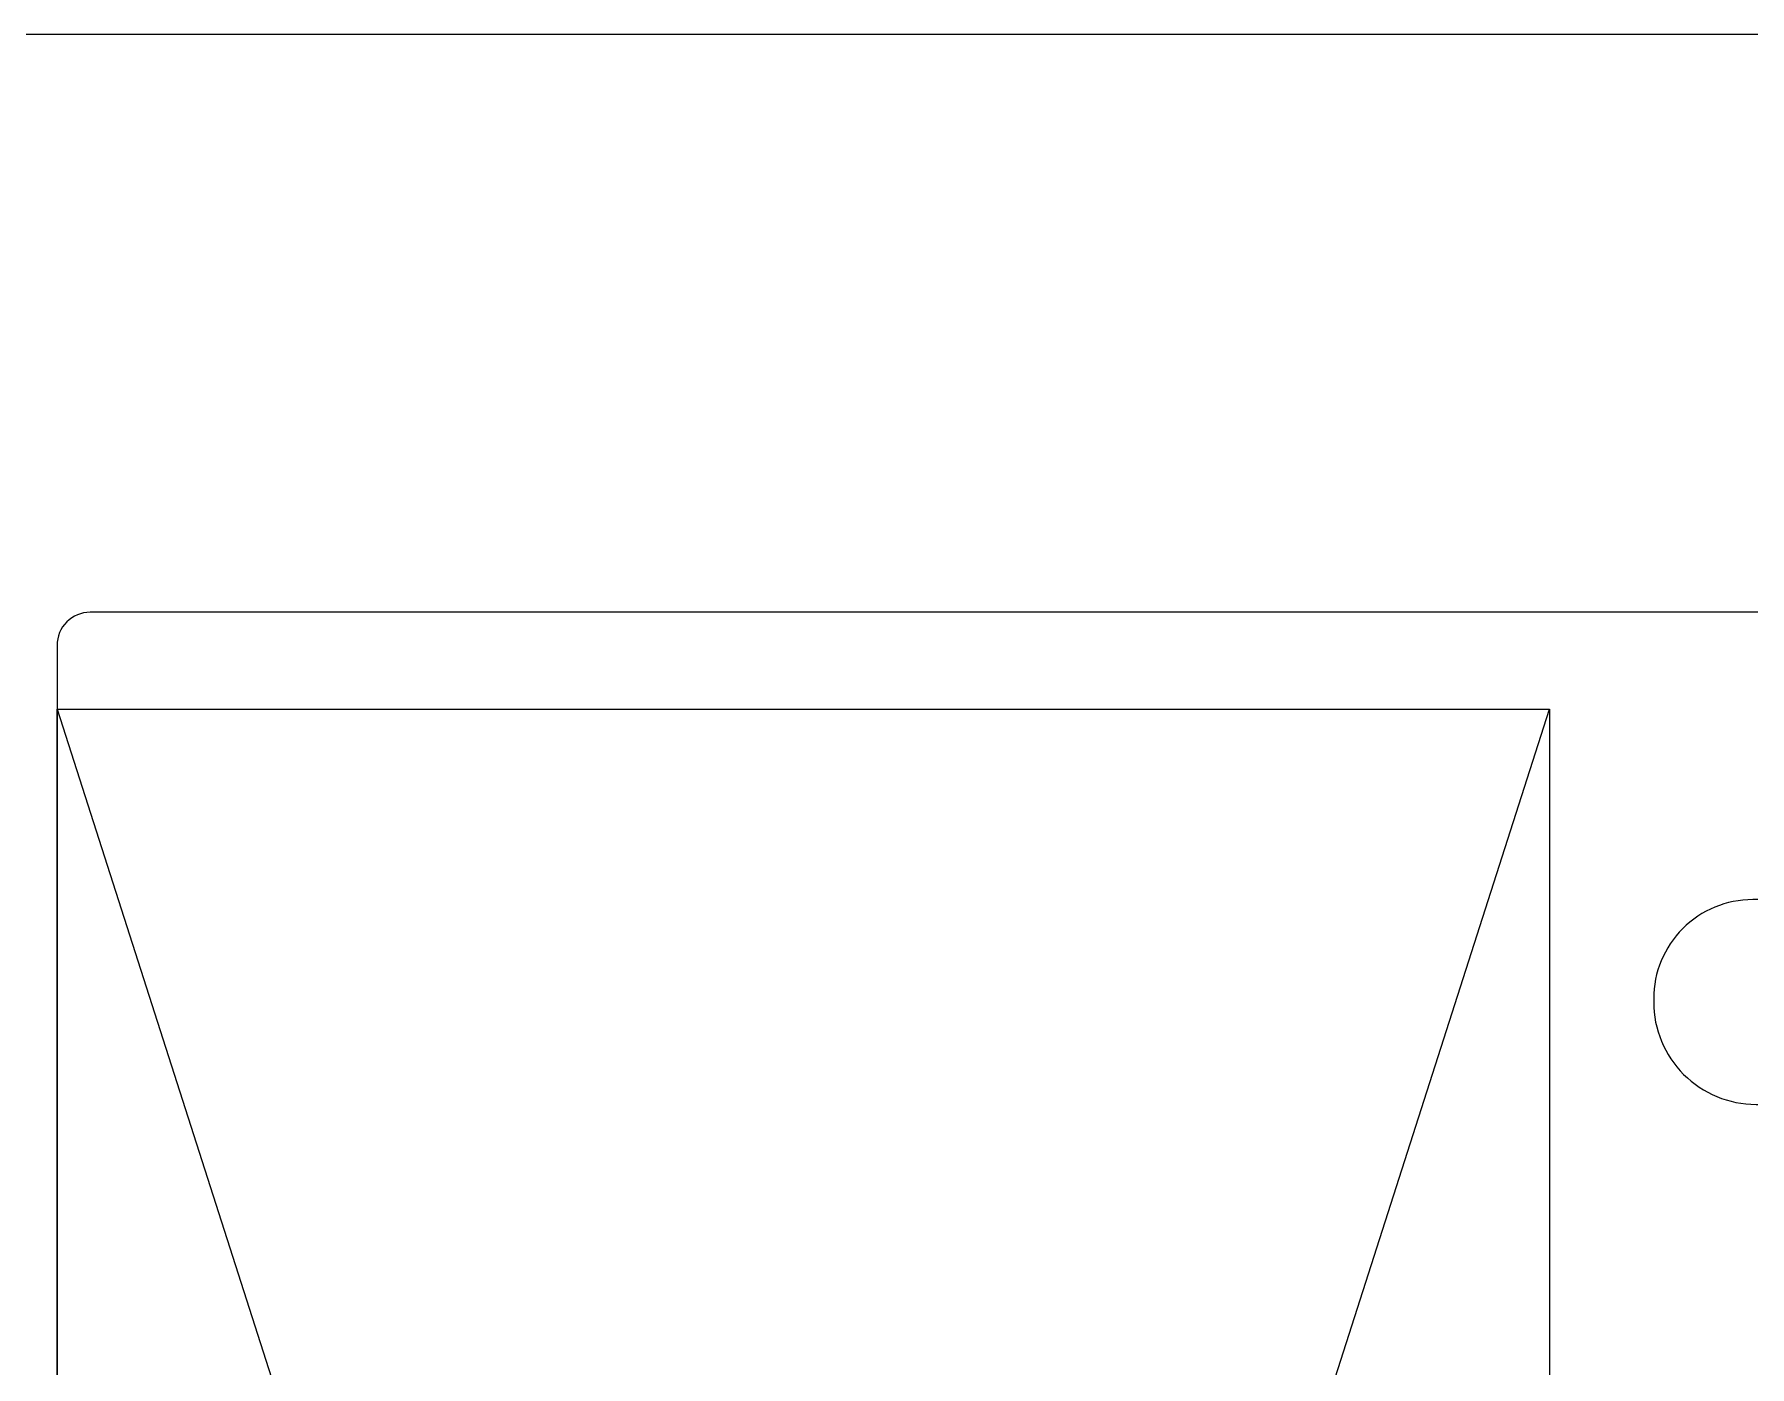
# Model space of a CAD drawing. Extents: x -7 to 79, y -106 to 76.
# Drawn here: x 7.016 to 7.535, y 57.378 to 57.782 of the extents above; entities that cross this region are included whole.
import ezdxf

# ---------------------------------------------------------------- set-up
doc = ezdxf.new("R2010")
doc.units = 0
doc.header["$MEASUREMENT"] = 0
doc.layers.get('0').update_dxf_attribs({"linetype": 'CONTINUOUS'})
for name, color, linetype in [('FRAME', 1, 'CONTINUOUS'), ('GLASS', 7, 'CONTINUOUS'), ('TEXT', 7, 'CONTINUOUS'), ('VENT', 5, 'CONTINUOUS')]:
    doc.layers.add(name, color=color, linetype=linetype)

# ---------------------------------------------------------------- blocks, each defined once
blk = doc.blocks.new('3073 FIXED STILE')
blk.add_lwpolyline([(-1.27, 0.713), (0.151, 0.713), (0.157, 0.713, -0.414214), (0.187, 0.683), (0.187, 0.682, -0.414214), (0.156, 0.651), (0.062, 0.651), (0.062, 0.544), (-0.25, 0.544), (-0.25, 0.594), (-0.312, 0.594), (-0.312, 0.375), (0.062, 0.375), (0.062, 0.156, -0.414214)], format="xyb")
blk = doc.blocks.new('3809 BLOCK FRAME')
for points in [[(-0.831, 0.343, -0.414214), (-0.8, 0.374), (-0.72866, 0.374, -0.5024), (-0.69897, 0.33409, 0.280293), (-0.66146, 0.19025, 0.498955), (-0.61253, 0.19797), (-0.61253, 0.19797, 0.334263), (-0.61834, 0.2348, -2.470836), (-0.50566, 0.2348, 0.334263), (-0.51147, 0.19797, 0.498955), (-0.46254, 0.19025, 0.280293), (-0.42503, 0.33409, -0.5024), (-0.39534, 0.374), (-0.106, 0.374, -0.414214), (-0.075, 0.343), (-0.075, 0.093, -0.414214), (-0.106, 0.062), (-0.219, 0.062, 0.414214), (-0.25, 0.031, 0.414214), (-0.219, 0), (0, 0), (0, 1.423, 0.414214)], [(-0.175, 1.1965), (-0.175, 0.464, -0.414214), (-0.185, 0.454), (-1.078, 0.454)]]:
    blk.add_lwpolyline(points, format="xyb")

msp = doc.modelspace()

# ---------------------------------------------------------------- linework, layer by layer
at = {"layer": 'GLASS'}
for p, q in [((7.02242, 56.16878), (7.02242, 57.57727)), ((7.02242, 57.57727), (7.47442, 56.16878)), ((7.02242, 56.16878), (7.47442, 57.57727)), ((7.02242, 57.57727), (7.47442, 57.57727))]:
    msp.add_line(p, q, dxfattribs=at)
at = {"layer": 'TEXT'}
msp.add_line((7.47442, 57.57727), (7.47442, 56.16878), dxfattribs=at)

# ---------------------------------------------------------------- block references
at = {"layer": 'FRAME', "xscale": -1, "rotation": 270}
msp.add_blockref('3809 BLOCK FRAME', (6.56842, 57.78165), dxfattribs=at)
at = {"layer": 'VENT', "xscale": -1}
msp.add_blockref('3073 FIXED STILE', (7.69292, 56.80665), dxfattribs=at)

doc.saveas('drawing.dxf')
